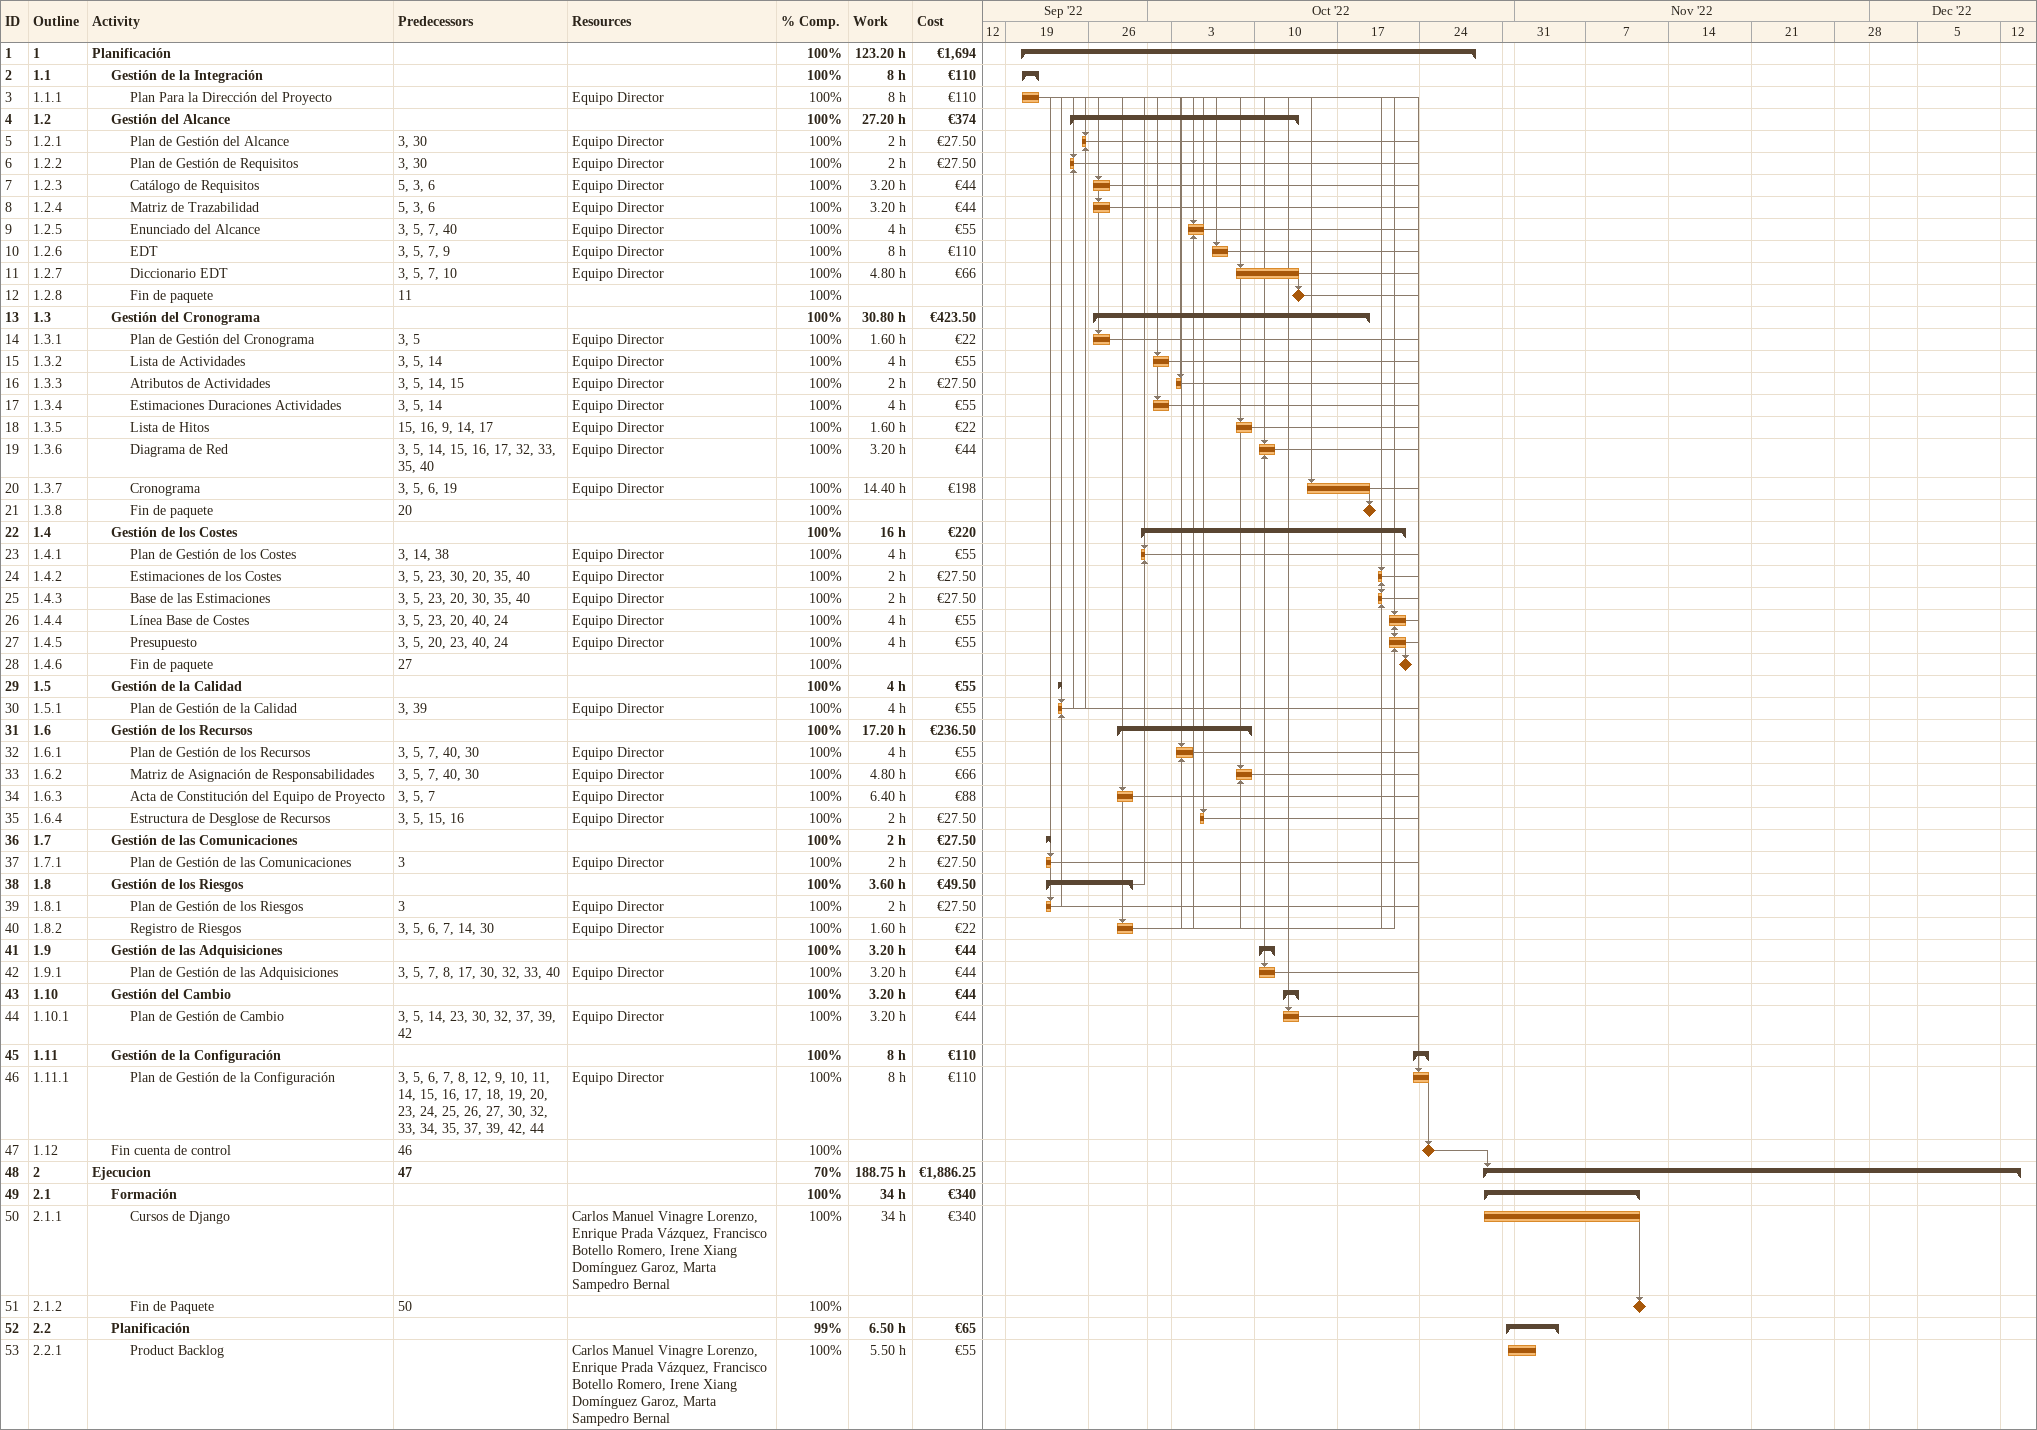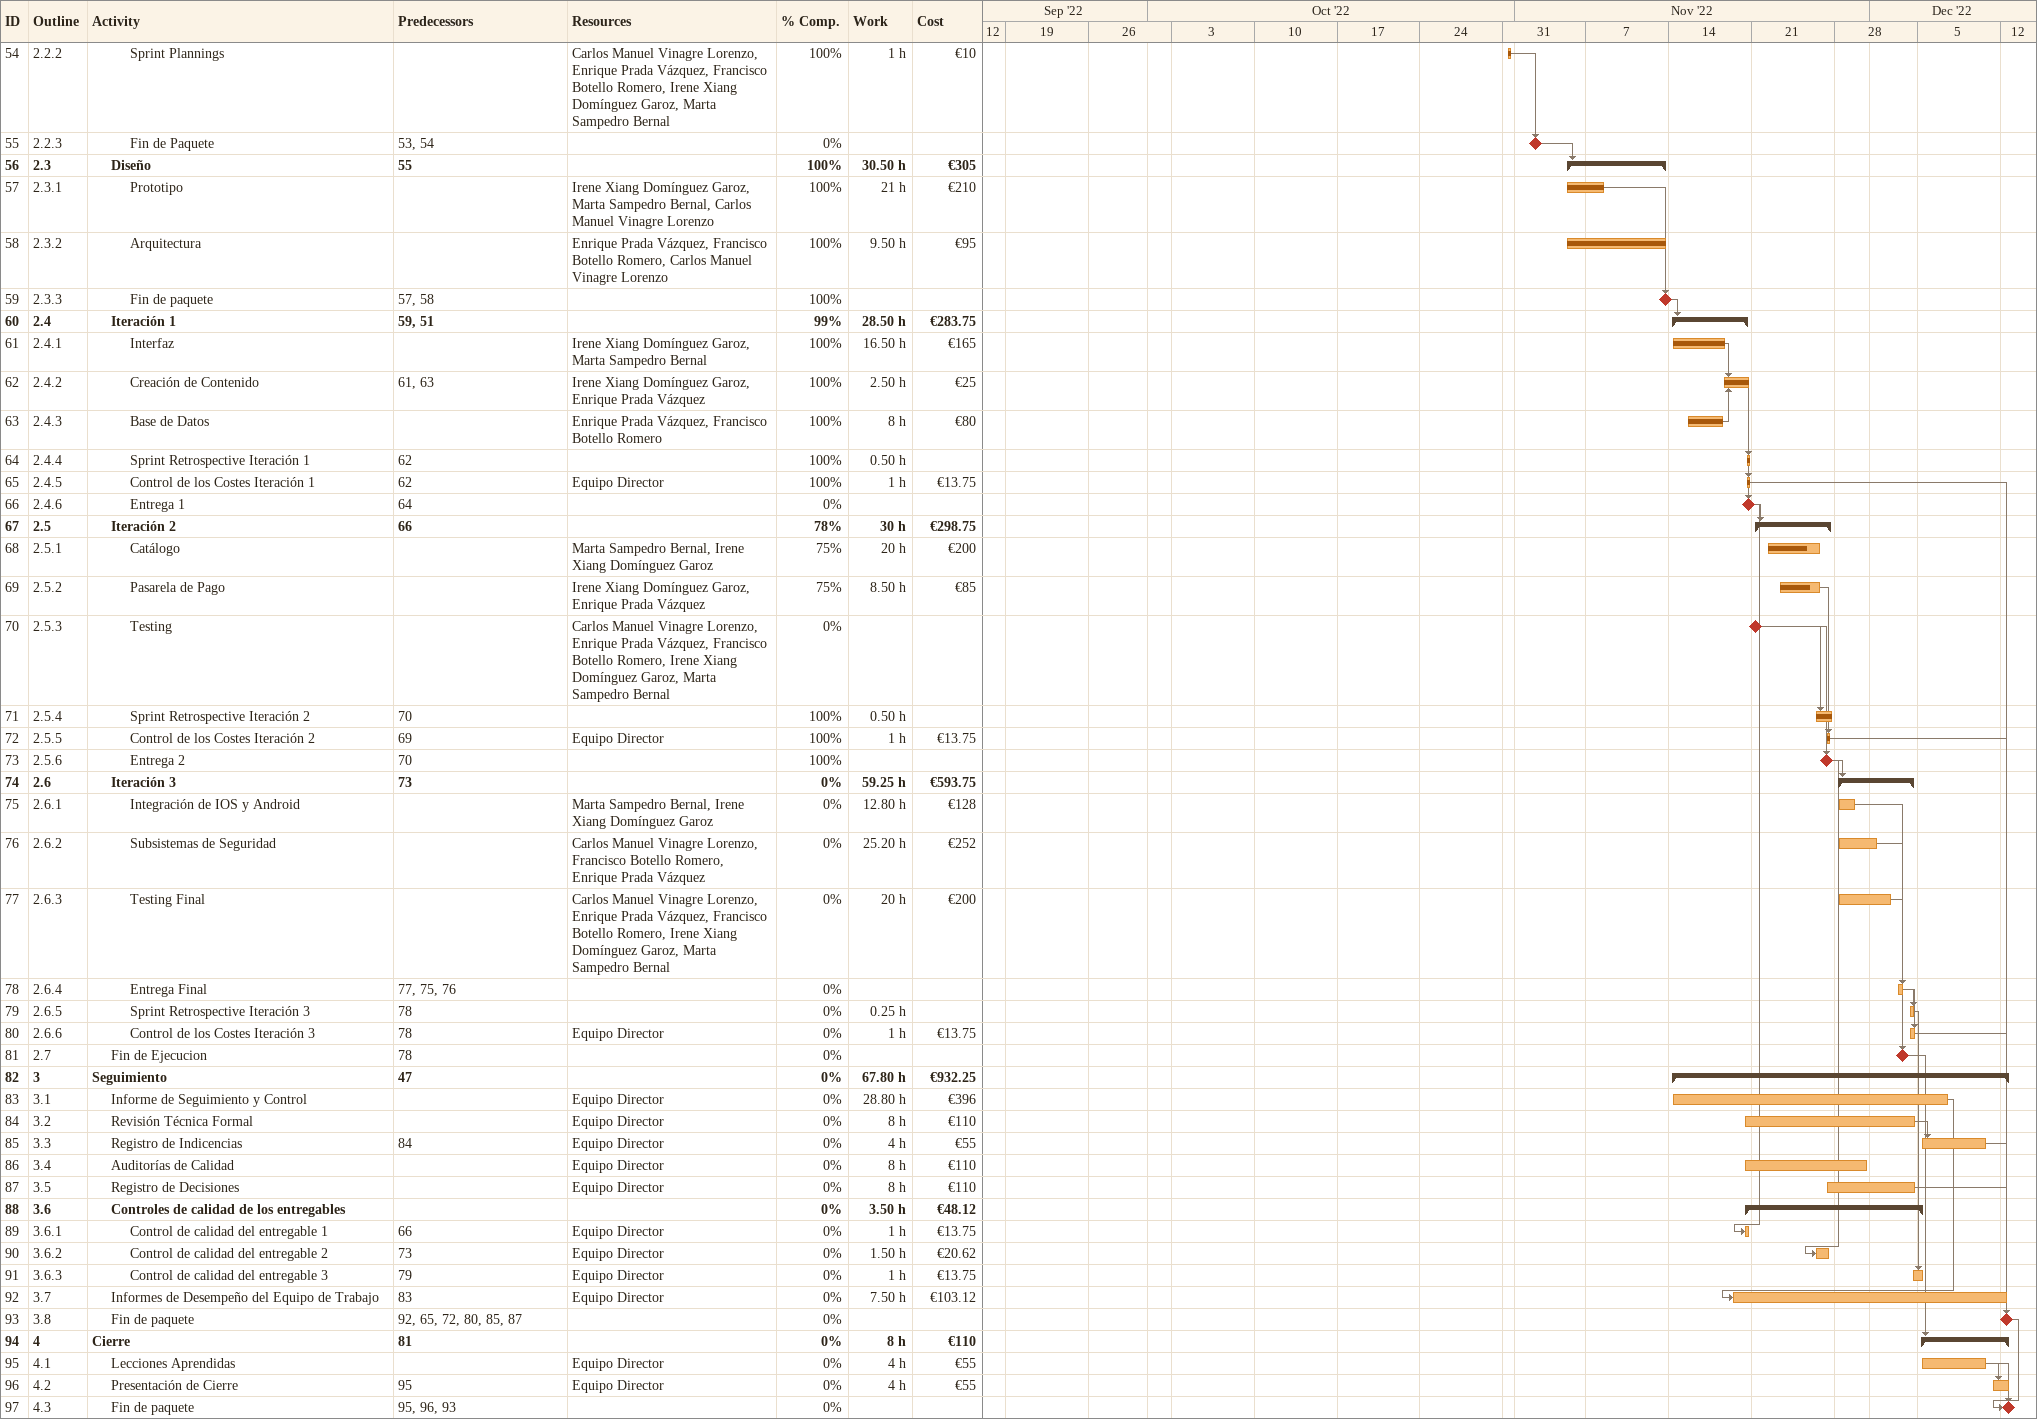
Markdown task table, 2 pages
| ID | WBS | Task | Start | Finish | Predecessors | Resources | % complete | Work (h) | Cost (€) |
|---|---|---|---|---|---|---|---|---|---|
| 1 | 1 | **Planificación** | 2022-09-20 | 2022-10-28 |  |  | 100 | 123.20 | 1694 |
| 2 | 1.1 | **Gestión de la Integración** | 2022-09-20 | 2022-09-21 |  |  | 100 | 8 | 110 |
| 3 | 1.1.1 | Plan Para la Dirección del Proyecto | 2022-09-20 | 2022-09-21 |  | Equipo Director | 100 | 8 | 110 |
| 4 | 1.2 | **Gestión del Alcance** | 2022-09-24 | 2022-10-13 |  |  | 100 | 27.20 | 374 |
| 5 | 1.2.1 | Plan de Gestión del Alcance | 2022-09-25 | 2022-09-25 | 3, 30 | Equipo Director | 100 | 2 | 27.50 |
| 6 | 1.2.2 | Plan de Gestión de Requisitos | 2022-09-24 | 2022-09-24 | 3, 30 | Equipo Director | 100 | 2 | 27.50 |
| 7 | 1.2.3 | Catálogo de Requisitos | 2022-09-26 | 2022-09-27 | 5, 3, 6 | Equipo Director | 100 | 3.20 | 44 |
| 8 | 1.2.4 | Matriz de Trazabilidad | 2022-09-26 | 2022-09-27 | 5, 3, 6 | Equipo Director | 100 | 3.20 | 44 |
| 9 | 1.2.5 | Enunciado del Alcance | 2022-10-04 | 2022-10-05 | 3, 5, 7, 40 | Equipo Director | 100 | 4 | 55 |
| 10 | 1.2.6 | EDT | 2022-10-06 | 2022-10-07 | 3, 5, 7, 9 | Equipo Director | 100 | 8 | 110 |
| 11 | 1.2.7 | Diccionario EDT | 2022-10-08 | 2022-10-13 | 3, 5, 7, 10 | Equipo Director | 100 | 4.80 | 66 |
| 12 | 1.2.8 | Fin de paquete (milestone) | 2022-10-13 | 2022-10-13 | 11 |  | 100 |  |  |
| 13 | 1.3 | **Gestión del Cronograma** | 2022-09-26 | 2022-10-19 |  |  | 100 | 30.80 | 423.50 |
| 14 | 1.3.1 | Plan de Gestión del Cronograma | 2022-09-26 | 2022-09-27 | 3, 5 | Equipo Director | 100 | 1.60 | 22 |
| 15 | 1.3.2 | Lista de Actividades | 2022-10-01 | 2022-10-02 | 3, 5, 14 | Equipo Director | 100 | 4 | 55 |
| 16 | 1.3.3 | Atributos de Actividades | 2022-10-03 | 2022-10-03 | 3, 5, 14, 15 | Equipo Director | 100 | 2 | 27.50 |
| 17 | 1.3.4 | Estimaciones Duraciones Actividades | 2022-10-01 | 2022-10-02 | 3, 5, 14 | Equipo Director | 100 | 4 | 55 |
| 18 | 1.3.5 | Lista de Hitos | 2022-10-08 | 2022-10-09 | 15, 16, 9, 14, 17 | Equipo Director | 100 | 1.60 | 22 |
| 19 | 1.3.6 | Diagrama de Red | 2022-10-10 | 2022-10-11 | 3, 5, 14, 15, 16, 17, 32, 33, 35, 40 | Equipo Director | 100 | 3.20 | 44 |
| 20 | 1.3.7 | Cronograma | 2022-10-14 | 2022-10-19 | 3, 5, 6, 19 | Equipo Director | 100 | 14.40 | 198 |
| 21 | 1.3.8 | Fin de paquete (milestone) | 2022-10-19 | 2022-10-19 | 20 |  | 100 |  |  |
| 22 | 1.4 | **Gestión de los Costes** | 2022-09-30 | 2022-10-22 |  |  | 100 | 16 | 220 |
| 23 | 1.4.1 | Plan de Gestión de los Costes | 2022-09-30 | 2022-09-30 | 3, 14, 38 | Equipo Director | 100 | 4 | 55 |
| 24 | 1.4.2 | Estimaciones de los Costes | 2022-10-20 | 2022-10-20 | 3, 5, 23, 30, 20, 35, 40 | Equipo Director | 100 | 2 | 27.50 |
| 25 | 1.4.3 | Base de las Estimaciones | 2022-10-20 | 2022-10-20 | 3, 5, 23, 20, 30, 35, 40 | Equipo Director | 100 | 2 | 27.50 |
| 26 | 1.4.4 | Línea Base de Costes | 2022-10-21 | 2022-10-22 | 3, 5, 23, 20, 40, 24 | Equipo Director | 100 | 4 | 55 |
| 27 | 1.4.5 | Presupuesto | 2022-10-21 | 2022-10-22 | 3, 5, 20, 23, 40, 24 | Equipo Director | 100 | 4 | 55 |
| 28 | 1.4.6 | Fin de paquete (milestone) | 2022-10-22 | 2022-10-22 | 27 |  | 100 |  |  |
| 29 | 1.5 | **Gestión de la Calidad** | 2022-09-23 | 2022-09-23 |  |  | 100 | 4 | 55 |
| 30 | 1.5.1 | Plan de Gestión de la Calidad | 2022-09-23 | 2022-09-23 | 3, 39 | Equipo Director | 100 | 4 | 55 |
| 31 | 1.6 | **Gestión de los Recursos** | 2022-09-28 | 2022-10-09 |  |  | 100 | 17.20 | 236.50 |
| 32 | 1.6.1 | Plan de Gestión de los Recursos | 2022-10-03 | 2022-10-04 | 3, 5, 7, 40, 30 | Equipo Director | 100 | 4 | 55 |
| 33 | 1.6.2 | Matriz de Asignación de Responsabilidades | 2022-10-08 | 2022-10-09 | 3, 5, 7, 40, 30 | Equipo Director | 100 | 4.80 | 66 |
| 34 | 1.6.3 | Acta de Constitución del Equipo de Proyecto | 2022-09-28 | 2022-09-29 | 3, 5, 7 | Equipo Director | 100 | 6.40 | 88 |
| 35 | 1.6.4 | Estructura de Desglose de Recursos | 2022-10-05 | 2022-10-05 | 3, 5, 15, 16 | Equipo Director | 100 | 2 | 27.50 |
| 36 | 1.7 | **Gestión de las Comunicaciones** | 2022-09-22 | 2022-09-22 |  |  | 100 | 2 | 27.50 |
| 37 | 1.7.1 | Plan de Gestión de las Comunicaciones | 2022-09-22 | 2022-09-22 | 3 | Equipo Director | 100 | 2 | 27.50 |
| 38 | 1.8 | **Gestión de los Riesgos** | 2022-09-22 | 2022-09-29 |  |  | 100 | 3.60 | 49.50 |
| 39 | 1.8.1 | Plan de Gestión de los Riesgos | 2022-09-22 | 2022-09-22 | 3 | Equipo Director | 100 | 2 | 27.50 |
| 40 | 1.8.2 | Registro de Riesgos | 2022-09-28 | 2022-09-29 | 3, 5, 6, 7, 14, 30 | Equipo Director | 100 | 1.60 | 22 |
| 41 | 1.9 | **Gestión de las Adquisiciones** | 2022-10-10 | 2022-10-11 |  |  | 100 | 3.20 | 44 |
| 42 | 1.9.1 | Plan de Gestión de las Adquisiciones | 2022-10-10 | 2022-10-11 | 3, 5, 7, 8, 17, 30, 32, 33, 40 | Equipo Director | 100 | 3.20 | 44 |
| 43 | 1.10 | **Gestión del Cambio** | 2022-10-12 | 2022-10-13 |  |  | 100 | 3.20 | 44 |
| 44 | 1.10.1 | Plan de Gestión de Cambio | 2022-10-12 | 2022-10-13 | 3, 5, 14, 23, 30, 32, 37, 39, 42 | Equipo Director | 100 | 3.20 | 44 |
| 45 | 1.11 | **Gestión de la Configuración** | 2022-10-23 | 2022-10-24 |  |  | 100 | 8 | 110 |
| 46 | 1.11.1 | Plan de Gestión de la Configuración | 2022-10-23 | 2022-10-24 | 3, 5, 6, 7, 8, 12, 9, 10, 11, 14, 15, 16, 17, 18, 19, 20, 23, 24, 25, 26, 27, 30, 32, 33, 34, 35, 37, 39, 42, 44 | Equipo Director | 100 | 8 | 110 |
| 47 | 1.12 | Fin cuenta de control (milestone) | 2022-10-24 | 2022-10-24 | 46 |  | 100 |  |  |
| 48 | 2 | **Ejecucion** | 2022-10-29 | 2022-12-13 | 47 |  | 70 | 188.75 | 1886.25 |
| 49 | 2.1 | **Formación** | 2022-10-29 | 2022-11-11 |  |  | 100 | 34 | 340 |
| 50 | 2.1.1 | Cursos de Django | 2022-10-29 | 2022-11-11 |  | Carlos Manuel Vinagre Lorenzo, Enrique Prada Vázquez, Francisco Botello Romero, Irene Xiang Domínguez Garoz, Marta Sampedro Bernal | 100 | 34 | 340 |
| 51 | 2.1.2 | Fin de Paquete (milestone) | 2022-11-11 | 2022-11-11 | 50 |  | 100 |  |  |
| 52 | 2.2 | **Planificación** | 2022-10-31 | 2022-11-04 |  |  | 99 | 6.50 | 65 |
| 53 | 2.2.1 | Product Backlog | 2022-10-31 | 2022-11-02 |  | Carlos Manuel Vinagre Lorenzo, Enrique Prada Vázquez, Francisco Botello Romero, Irene Xiang Domínguez Garoz, Marta Sampedro Bernal | 100 | 5.50 | 55 |
| 54 | 2.2.2 | Sprint Plannings | 2022-10-31 | 2022-10-31 |  | Carlos Manuel Vinagre Lorenzo, Enrique Prada Vázquez, Francisco Botello Romero, Irene Xiang Domínguez Garoz, Marta Sampedro Bernal | 100 | 1 | 10 |
| 55 | 2.2.3 | Fin de Paquete (milestone) | 2022-11-02 | 2022-11-02 | 53, 54 |  | 0 |  |  |
| 56 | 2.3 | **Diseño** | 2022-11-05 | 2022-11-13 | 55 |  | 100 | 30.50 | 305 |
| 57 | 2.3.1 | Prototipo | 2022-11-05 | 2022-11-08 |  | Irene Xiang Domínguez Garoz, Marta Sampedro Bernal, Carlos Manuel Vinagre Lorenzo | 100 | 21 | 210 |
| 58 | 2.3.2 | Arquitectura | 2022-11-05 | 2022-11-13 |  | Enrique Prada Vázquez, Francisco Botello Romero, Carlos Manuel Vinagre Lorenzo | 100 | 9.50 | 95 |
| 59 | 2.3.3 | Fin de paquete (milestone) | 2022-11-13 | 2022-11-13 | 57, 58 |  | 100 |  |  |
| 60 | 2.4 | **Iteración 1** | 2022-11-14 | 2022-11-20 | 59, 51 |  | 99 | 28.50 | 283.75 |
| 61 | 2.4.1 | Interfaz | 2022-11-14 | 2022-11-18 |  | Irene Xiang Domínguez Garoz, Marta Sampedro Bernal | 100 | 16.50 | 165 |
| 62 | 2.4.2 | Creación de Contenido | 2022-11-18 | 2022-11-20 | 61, 63 | Irene Xiang Domínguez Garoz, Enrique Prada Vázquez | 100 | 2.50 | 25 |
| 63 | 2.4.3 | Base de Datos | 2022-11-15 | 2022-11-18 |  | Enrique Prada Vázquez, Francisco Botello Romero | 100 | 8 | 80 |
| 64 | 2.4.4 | Sprint Retrospective Iteración 1 | 2022-11-20 | 2022-11-20 | 62 |  | 100 | 0.50 |  |
| 65 | 2.4.5 | Control de los Costes Iteración 1 | 2022-11-20 | 2022-11-20 | 62 | Equipo Director | 100 | 1 | 13.75 |
| 66 | 2.4.6 | Entrega 1 (milestone) | 2022-11-20 | 2022-11-20 | 64 |  | 0 |  |  |
| 67 | 2.5 | **Iteración 2** | 2022-11-21 | 2022-11-27 | 66 |  | 78 | 30 | 298.75 |
| 68 | 2.5.1 | Catálogo | 2022-11-22 | 2022-11-26 |  | Marta Sampedro Bernal, Irene Xiang Domínguez Garoz | 75 | 20 | 200 |
| 69 | 2.5.2 | Pasarela de Pago | 2022-11-23 | 2022-11-26 |  | Irene Xiang Domínguez Garoz, Enrique Prada Vázquez | 75 | 8.50 | 85 |
| 70 | 2.5.3 | Testing (milestone) | 2022-11-21 | 2022-11-21 |  | Carlos Manuel Vinagre Lorenzo, Enrique Prada Vázquez, Francisco Botello Romero, Irene Xiang Domínguez Garoz, Marta Sampedro Bernal | 0 |  |  |
| 71 | 2.5.4 | Sprint Retrospective Iteración 2 | 2022-11-26 | 2022-11-27 | 70 |  | 100 | 0.50 |  |
| 72 | 2.5.5 | Control de los Costes Iteración 2 | 2022-11-27 | 2022-11-27 | 69 | Equipo Director | 100 | 1 | 13.75 |
| 73 | 2.5.6 | Entrega 2 (milestone) | 2022-11-27 | 2022-11-27 | 70 |  | 100 |  |  |
| 74 | 2.6 | **Iteración 3** | 2022-11-28 | 2022-12-04 | 73 |  | 0 | 59.25 | 593.75 |
| 75 | 2.6.1 | Integración de IOS y Android | 2022-11-28 | 2022-11-29 |  | Marta Sampedro Bernal, Irene Xiang Domínguez Garoz | 0 | 12.80 | 128 |
| 76 | 2.6.2 | Subsistemas de Seguridad | 2022-11-28 | 2022-12-01 |  | Carlos Manuel Vinagre Lorenzo, Francisco Botello Romero, Enrique Prada Vázquez | 0 | 25.20 | 252 |
| 77 | 2.6.3 | Testing Final | 2022-11-28 | 2022-12-02 |  | Carlos Manuel Vinagre Lorenzo, Enrique Prada Vázquez, Francisco Botello Romero, Irene Xiang Domínguez Garoz, Marta Sampedro Bernal | 0 | 20 | 200 |
| 78 | 2.6.4 | Entrega Final | 2022-12-03 | 2022-12-03 | 77, 75, 76 |  | 0 |  |  |
| 79 | 2.6.5 | Sprint Retrospective Iteración 3 | 2022-12-04 | 2022-12-04 | 78 |  | 0 | 0.25 |  |
| 80 | 2.6.6 | Control de los Costes Iteración 3 | 2022-12-04 | 2022-12-04 | 78 | Equipo Director | 0 | 1 | 13.75 |
| 81 | 2.7 | Fin de Ejecucion (milestone) | 2022-12-03 | 2022-12-03 | 78 |  | 0 |  |  |
| 82 | 3 | **Seguimiento** | 2022-11-14 | 2022-12-12 | 47 |  | 0 | 67.80 | 932.25 |
| 83 | 3.1 | Informe de Seguimiento y Control | 2022-11-14 | 2022-12-07 |  | Equipo Director | 0 | 28.80 | 396 |
| 84 | 3.2 | Revisión Técnica Formal | 2022-11-20 | 2022-12-04 |  | Equipo Director | 0 | 8 | 110 |
| 85 | 3.3 | Registro de Indicencias | 2022-12-05 | 2022-12-10 | 84 | Equipo Director | 0 | 4 | 55 |
| 86 | 3.4 | Auditorías de Calidad | 2022-11-20 | 2022-11-30 |  | Equipo Director | 0 | 8 | 110 |
| 87 | 3.5 | Registro de Decisiones | 2022-11-27 | 2022-12-04 |  | Equipo Director | 0 | 8 | 110 |
| 88 | 3.6 | **Controles de calidad de los entregables** | 2022-11-20 | 2022-12-05 |  |  | 0 | 3.50 | 48.12 |
| 89 | 3.6.1 | Control de calidad del entregable 1 | 2022-11-20 | 2022-11-20 | 66 | Equipo Director | 0 | 1 | 13.75 |
| 90 | 3.6.2 | Control de calidad del entregable 2 | 2022-11-26 | 2022-11-27 | 73 | Equipo Director | 0 | 1.50 | 20.62 |
| 91 | 3.6.3 | Control de calidad del entregable 3 | 2022-12-04 | 2022-12-05 | 79 | Equipo Director | 0 | 1 | 13.75 |
| 92 | 3.7 | Informes de Desempeño del Equipo de Trabajo | 2022-11-19 | 2022-12-12 | 83 | Equipo Director | 0 | 7.50 | 103.12 |
| 93 | 3.8 | Fin de paquete (milestone) | 2022-12-12 | 2022-12-12 | 92, 65, 72, 80, 85, 87 |  | 0 |  |  |
| 94 | 4 | **Cierre** | 2022-12-05 | 2022-12-12 | 81 |  | 0 | 8 | 110 |
| 95 | 4.1 | Lecciones Aprendidas | 2022-12-05 | 2022-12-10 |  | Equipo Director | 0 | 4 | 55 |
| 96 | 4.2 | Presentación de Cierre | 2022-12-11 | 2022-12-12 | 95 | Equipo Director | 0 | 4 | 55 |
| 97 | 4.3 | Fin de paquete (milestone) | 2022-12-12 | 2022-12-12 | 95, 96, 93 |  | 0 |  |  |
